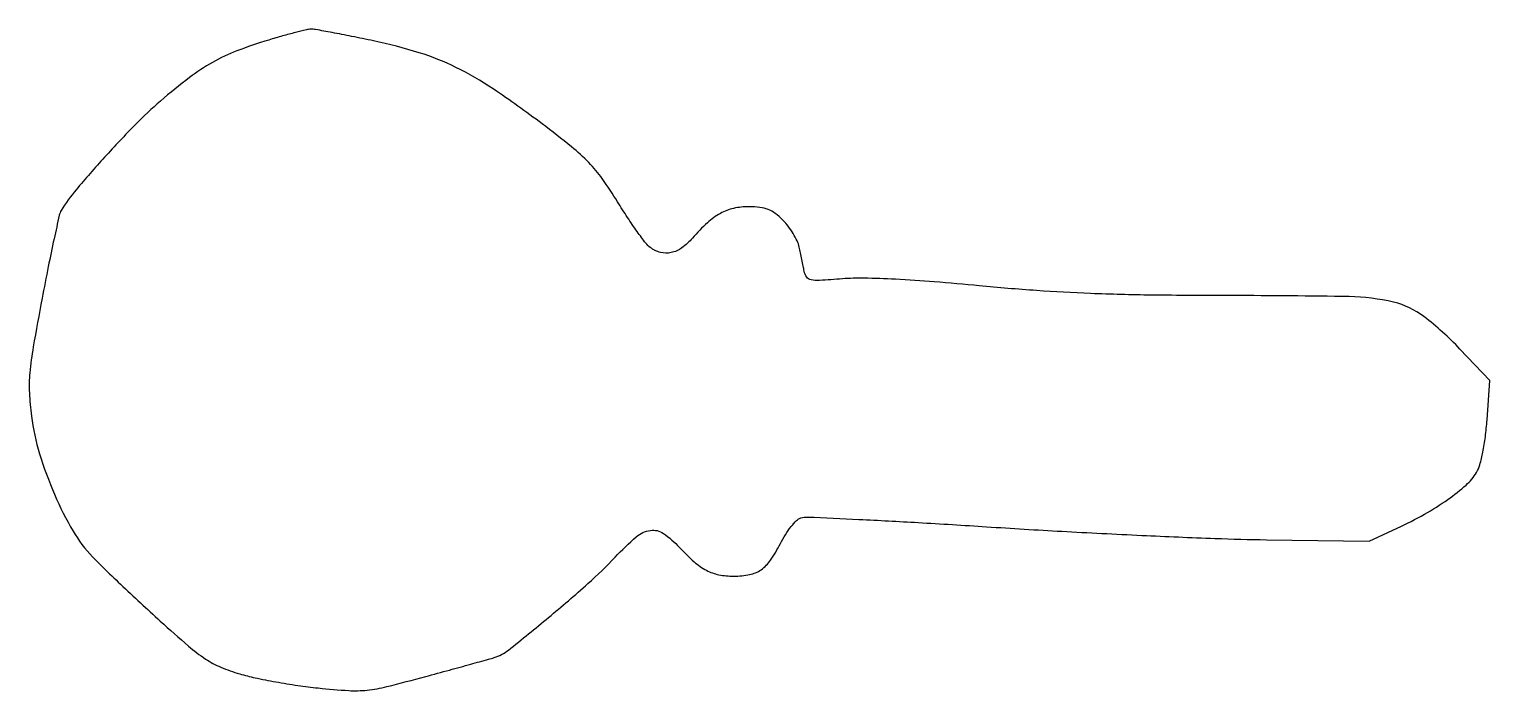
# Model space of a CAD drawing. Extents: x 1 to 313, y 1 to 142.
import ezdxf

# ---------------------------------------------------------------- set-up
doc = ezdxf.new("R2010")
doc.units = 0

msp = doc.modelspace()

# ---------------------------------------------------------------- linework, layer by layer
msp.add_lwpolyline([(52, 139.63585, 0.018421), (45.156142, 137.298157, 0.036737), (39.979514, 134.864712, 0.034674), (35.029111, 131.605845, 0.014675), (28.846372, 126.59731, 0.021162), (23.463992, 121.557671, 0.009741), (16.872082, 114.572969, 0.00893), (10.783226, 107.618534, 0.039163), (7.599996, 103.187699, 0.080641), (7.187225, 102.165447, 0.001921), (6.067201, 97.132946, 0.004172), (4.823088, 91.203006, 0.002816), (3.498408, 84.41858, 0.003579), (1.60675, 74.02536, 0.02071), (0.875412, 68.494537, 0.033939), (0.780059, 64.200249, 0.0218), (1.224384, 59.234728, 0.040416), (2.9719, 51.179263, 0.028748), (6.157608, 42.502975, 0.029218), (10.134509, 34.63086, 0.060476), (14.280857, 29.142651, 0.008934), (16.569397, 26.855417, 0.002403), (20.283749, 23.30782, 0.002433), (24.541929, 19.318853, 0.002516), (28.791479, 15.416232, 0.006459), (34.837055, 10.061048, 0.031257), (38.488701, 7.287918, 0.047066), (41.718452, 5.552973, 0.028917), (45.791479, 4.107316, 0.018525), (49.070153, 3.283387, 0.007987), (53.493067, 2.418172, 0.007891), (58.235371, 1.645919, 0.010351), (62.589174, 1.099086, 0.0102), (69.107148, 0.551302, 0.042517), (73.044195, 0.636104, 0.034614), (77.268158, 1.38607, 0.005219), (85.589174, 3.558325, 0.000358), (90.661034, 4.942977, 0.000493), (95.216519, 6.194999, 0.000312), (99.045945, 7.254106, 0.005983), (100.233019, 7.598561, 0.094718), (103.287395, 9.201356, 0.005014), (111.867559, 16.170439, 0.008657), (120.308824, 23.418559, 0.021905), (126.111953, 29.052555, -0.024949), (130.653707, 33.408559, -0.14196), (133.660897, 34.797203, -0.192225), (136.441631, 34.148317, -0.052806), (139.90361, 31.144971, 0.023574), (143.045968, 28.079855, 0.059704), (145.663252, 26.263995, 0.072327), (148.315967, 25.317023, 0.049661), (151.5, 25, 0.049998), (154.910344, 25.341873, 0.102671), (157.367345, 26.393586, 0.090571), (159.392673, 28.436512, 0.032862), (161.480731, 31.961974, -0.023574), (162.567956, 33.877867, -0.027127), (163.785011, 35.591538, -0.027768), (164.958704, 36.910184, -0.120742), (165.845299, 37.4509, -0.088037), (167.322861, 37.646644, -0.000827), (178.306114, 37.145868, -0.002752), (190.959194, 36.478178, -0.001773), (205.615917, 35.571676, 0.002585), (221.732788, 34.60114, 0.002168), (238.834051, 33.7344, 0.002187), (254.467625, 33.078499, 0.006016), (265.5, 32.796845), (287.5, 32.5), (293.5, 35.288767, 0.018918), (299.310963, 38.261918, 0.025199), (304.331518, 41.41752, 0.028069), (308.229888, 44.491118, 0.078527), (310.439224, 47.1664, 0.064255), (311.158158, 48.842344, 0.019847), (311.804894, 51.517467, 0.018219), (312.335728, 54.784302, 0.01355), (312.691666, 58.42143), (313.288107, 66.873074), (306.894054, 73.573866, 0.038033), (299.199526, 80.498562, 0.107192), (292.698106, 83.584666, 0.053063), (283.191534, 84.765632, 0.004316), (258.052295, 84.990231, -0.002986), (240.896573, 85.097848, -0.006675), (227.860333, 85.431587, -0.007922), (216.319348, 86.064552, -0.006559), (204.052295, 87.094366, 0.004507), (194.406387, 87.944028, 0.007096), (186.10996, 88.481164, 0.008036), (179.359689, 88.71339, 0.024467), (174.774414, 88.573003, -0.004884), (169.85777, 88.229439, -0.064973), (168.051217, 88.355681, -0.192746), (167.131756, 88.958547, -0.102632), (166.58716, 90.228637, 0.000909), (166.366682, 91.30335, 0.000439), (166.080757, 92.678239, 0.000436), (165.780298, 94.110432, 0.000626), (165.511534, 95.378135, 0.056773), (165.07287, 96.68609, 0.026999), (164.234316, 98.254428, 0.026348), (163.170245, 99.817576, 0.033774), (162.025711, 101.128135, 0.034647), (160.375139, 102.564539, 0.067247), (158.854552, 103.420235, 0.064717), (157.122459, 103.860716, 0.029952), (154.799429, 104, 0.054167), (151.478576, 103.639182, 0.072379), (148.645758, 102.569795, 0.060271), (145.873836, 100.566264, 0.026007), (142.687746, 97.297144, -0.05545), (140.396432, 95.207164, -0.102952), (138.112234, 94.177473, -0.119906), (135.85044, 94.223491, -0.093359), (133.623429, 95.286088, -0.071781), (132.669296, 96.219999, -0.007975), (130.852051, 98.676902, -0.009578), (128.78091, 101.693016, -0.007622), (126.658798, 105.023286, 0.016449), (123.365479, 109.995666, 0.037885), (120.499519, 113.442667, 0.031059), (116.816038, 116.801609, 0.008048), (110.476499, 121.733475, 0.013057), (100.041521, 129.166459, 0.033988), (92.066495, 133.784479, 0.039121), (84.220896, 136.906545, 0.022847), (74.421347, 139.459349, 0.002733), (69.745227, 140.4252, 0.00384), (65.561271, 141.232195, 0.002289), (62.03165, 141.868211, 0.051542), (61, 141.94128, 0.05013), (60.05478, 141.815337, 0.004532), (57.7375, 141.244077, 0.005848), (54.981838, 140.503742, 0.004538)], format="xyb", close=True)

doc.saveas('drawing.dxf')
